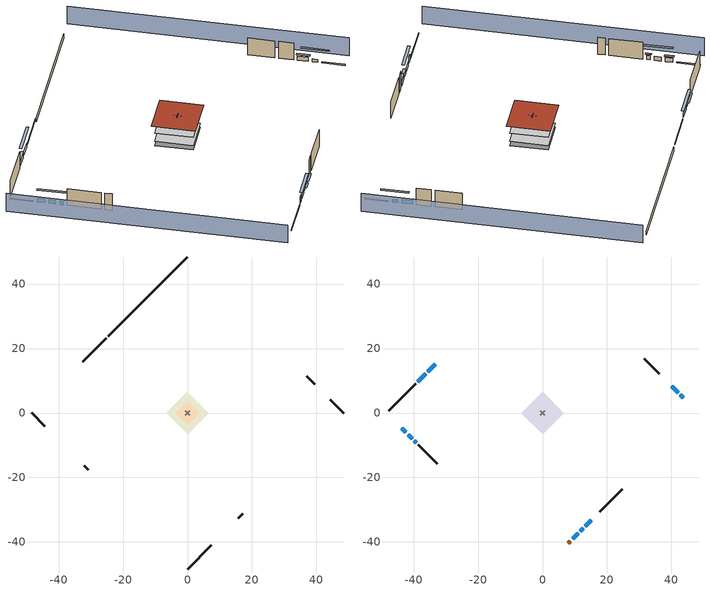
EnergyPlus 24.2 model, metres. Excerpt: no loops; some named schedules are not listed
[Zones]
crawlspace - vented
 floor foundation (Slab2 construction): -6.63,0 0,6.63 6.63,0 0,-6.63 z-0.91
 wall outside (RimJoist1 construction): -25.18,23.2 -32.53,15.85 z0.3:0.61
 wall outside (RimJoist2 construction): 48.38,0 44.29,4.09 z0.3:0.61
 wall outside (RimJoist3 construction): 0,-48.38 7.35,-41.03 z0.3:0.61
 wall outside (RimJoist4 construction): -48.38,0 -44.29,-4.09 z0.3:0.61
 wall foundation (FoundationWall1 construction): 0,48.38 -24.53,23.85 z-0.91:0.3
garage
 floor foundation (Slab1 construction): -3.66,0 0,3.66 3.66,0 0,-3.66 z0
 wall outside (Wall1 construction): 39.49,8.89 36.91,11.47 z0.3:5.18
 wall outside (Wall2 construction): 15.79,-32.59 17.08,-31.3 z0.3:5.18
 wall outside (Wall9 construction): -32.02,-16.36 -30.72,-17.66 z0.3:5.18
 wall to conditioned space (Wall5 construction Reversed): 0.65,0.65 -0.65,-0.65 z0.3:5.18
 wall to conditioned space (Wall6 construction Reversed): -0.65,0.65 0.65,-0.65 z0.3:5.18
conditioned space
 floor to crawlspace - vented (Floor1 construction): -6.63,0 0,6.63 6.63,0 0,-6.63 z0.3
 floor to garage (Floor2 construction): -3.66,0 0,3.66 3.66,0 0,-3.66 z0.3
 floor adiabatic (AdiabaticFloorConstruction): -6.63,0 0,6.63 6.63,0 0,-6.63 z2.74
 wall outside (AdiabaticWallConstruction 1): 8.01,-40.37 8.65,-39.73 z0.3:2.34
 wall outside (AdiabaticWallConstruction): -33.19,15.19 -35.6,12.78 / -36.26,12.12 -38.67,9.71 / 13.29,-35.09 15.13,-33.25 z0.3:1.46; -43.63,-4.75 -42.36,-6.02 / 42.04,6.34 40.15,8.23 / -41.7,-6.68 -40.43,-7.95 z0.3:1.52; 43.63,4.75 42.7,5.68 / 11.7,-36.68 12.63,-35.75 z0.3:1.16; 9.31,-39.07 11.05,-37.33 z0.3:1.4; -39.77,-8.61 -39.14,-9.25 z0.3:1.49
 wall outside (Wall3 construction): -39.32,9.06 -47.72,0.66 z0.3:5.18
 wall outside (Wall4 construction): 36.25,12.13 31.58,16.8 z0.3:5.18
 wall outside (Wall7 construction): 17.74,-30.64 24.73,-23.65 z0.3:5.18
 wall outside (Wall8 construction): -38.48,-9.9 -32.67,-15.71 z0.3:5.18
 window (WindowConstruction): -33.19,15.19 -35.6,12.78 z0.3:1.46
 window (WindowConstruction 9): -43.63,-4.75 -42.36,-6.02 z0.3:1.52
 window (WindowConstruction 1): -36.26,12.12 -38.67,9.71 z0.3:1.46
 window (WindowConstruction 2): 43.63,4.75 42.7,5.68 z0.3:1.16
 window (WindowConstruction 3): 42.04,6.34 40.15,8.23 z0.3:1.52
 window (WindowConstruction 4): 9.31,-39.07 11.05,-37.33 z0.3:1.4
 window (WindowConstruction 5): 11.7,-36.68 12.63,-35.75 z0.3:1.16
 window (WindowConstruction 6): 13.29,-35.09 15.13,-33.25 z0.3:1.46
 window (WindowConstruction 7): -41.7,-6.68 -40.43,-7.95 z0.3:1.52
 window (WindowConstruction 8): -39.77,-8.61 -39.14,-9.24 z0.3:1.49
 door (Door): 8.01,-40.37 8.65,-39.73 z0.3:2.34
 ceiling adiabatic (AdiabaticFloorConstruction): 0,-6.63 6.63,0 0,6.63 -6.63,0 z2.74
 roof outside (Roof1 construction): 0,7.57 -7.57,0 0,-7.57 7.57,0 z5.18
shading: -51.61,-3.23 -3.23,-51.61 / 51.61,3.23 3.23,51.61 z0:5.18; -37.54,10.84 -31.25,17.13 -31.68,17.56 -37.97,11.27 z4.21; -42.14,-6.24 -43.84,-4.54 -44.28,-4.97 -42.57,-6.67 z1.83; -38.88,9.5 -36.04,12.34 -36.47,12.77 -39.31,9.93 z1.77; 40.76,7.62 45.57,2.81 46,3.24 41.19,8.05 z3.9; 39.93,8.45 42.26,6.12 42.69,6.56 40.36,8.88 z1.83; 12.99,-35.4 7.37,-41.01 7.8,-41.44 13.42,-35.83 z4.15; 12.85,-35.53 11.49,-36.89 11.92,-37.32 13.28,-35.96 z1.46; 15.35,-33.03 13.08,-35.31 13.51,-35.74 15.78,-33.46 z1.77; -38.49,-9.89 -43.64,-4.74 -44.07,-5.17 -38.92,-10.32 z4.27; -38.92,-9.46 -39.99,-8.39 -40.42,-8.82 -39.35,-9.89 z1.8
[Building]
Building 1: Terrain=Suburbs
[Site:Location]
Portland Intl Arpt_OR: Latitude {deg}=45.59; Longitude {deg}=-122.6; Time Zone {hr}=-8; Elevation {m}=33; Keep Site Location Information=Yes
[Site:GroundTemperature:Shallow]
10.2558, 8.96328, 8.85977, 9.47314, 11.9355, 14.3863, 16.5111, 17.8571, 17.9714, 16.8767, 14.8061, 12.4304
[Site:WaterMainsTemperature]
Calculation Method=Schedule; Temperature Schedule=mains temperature schedule
[Material] Roughness=Rough; Thermal Absorptance=0.9
Name | Thickness {m} | Conductivity {W/m-K} | Density {kg/m3} | Specific Heat {J/kg-K} | Solar Absorptance | Visible Absorptance
asphalt or fiberglass shingles | 0.00635 | 0.162714 | 1121.4 | 1465.45 | 0.85 | 0.85
concrete 4.0 in. | 0.1016 | 1.803125 | 2242.8 | 837.4 | 0.7 | 0.7
concrete 8.0 in. | 0.2032 | 1.803125 | 2242.8 | 837.4 | 0.7 | 0.7
door material | 0.04445 | 0.0612267 | 512.64 | 1214.23 | 0.7 | 0.7
floor covering | 0.0127 | 0.0433444 | 54.468 | 1339.84 | 0.6 | 0.6
floor rigid ins; wall rigid ins | 0.512978 | 0.029427 | 32.04 | 1214.23 | 0.7 | 0.7
floor stud and cavity | 0.1397 | 0.923637 | 92.3553 | 1139.71 | 0.7 | 0.7
floor stud and cavity 1 | 0.1397 | 1.75129 | 37.0049 | 1207.88 | 0.7 | 0.7
furniture material conditioned space 1; furniture material garage 1 | 0.1524 | 0.115458 | 640.8 | 1214.23 | 0.6 | 0.6
gypsum board | 0.0127 | 0.160291 | 801 | 837.4 | 0.6 | 0.6
osb sheathing 0.5 in.; osb sheathing 0.5 in. 1; osb sheathing 0.5 in. 2 | 0.0127 | 0.115458 | 512.64 | 1214.23 | 0.7 | 0.7
osb sheathing 0.75 in. | 0.01905 | 0.115458 | 512.64 | 1214.23 | 0.7 | 0.7
rim joist stud and cavity | 0.0508 | 0.178688 | 50.32683 | 1063.81 | 0.6 | 0.6
roof rigid ins | 0.103632 | 0.029427 | 32.04 | 1214.23 | 0.7 | 0.7
roof stud and cavity | 0.2032 | 0.161866 | 78.34581 | 1123.46 | 0.7 | 0.7
soil 0.5 in. | 0.0127 | 1.3848 | 1842.3 | 418.7 | 0.7 | 0.7
wall stud and cavity | 0.1397 | 0.727959 | 139.0536 | 1170.24 | 0.6 | 0.6
wall stud and cavity 1 | 0.1397 | 0.550994 | 139.0536 | 1170.24 | 0.7 | 0.7
wall stud and cavity 2 | 0.1397 | 0.335416 | 139.0536 | 1170.24 | 0.7 | 0.7
wall stud and cavity 3 | 0.0889 | 0.380278 | 52.3479 | 1209.89 | 0.7 | 0.7
wall stud and cavity 4 | 0.0889 | 0.391764 | 83.0341 | 1211.67 | 0.7 | 0.7
wood siding | 0.0254 | 0.102417 | 544.68 | 1172.36 | 0.85 | 0.85
wood siding 1; wood siding 2 | 0.0254 | 0.102417 | 544.68 | 1172.36 | 0.7 | 0.7
[WindowMaterial:SimpleGlazingSystem]
WindowMaterial: U-Factor {W/m2-K}=4.76952; Solar Heat Gain Coefficient=0.63
[Construction]
AdiabaticFloorConstruction: floor stud and cavity 1, floor rigid ins, osb sheathing 0.75 in., floor covering
AdiabaticWallConstruction: wood siding 1, wall rigid ins, wall stud and cavity 3, gypsum board
AdiabaticWallConstruction 1: wood siding 2, wall rigid ins, wall stud and cavity 3, gypsum board
Door: door material
Floor1 construction; Floor2 construction: floor stud and cavity, osb sheathing 0.75 in., floor covering
FoundationWall1 construction: concrete 8.0 in.
furniture construction conditioned space 1: furniture material conditioned space 1
furniture construction garage 1: furniture material garage 1
PartitionWallConstruction: gypsum board, wall stud and cavity 4, gypsum board
RimJoist1 construction; RimJoist2 construction; RimJoist3 construction; RimJoist4 construction: wood siding, rim joist stud and cavity
Roof1 construction: asphalt or fiberglass shingles, roof rigid ins, osb sheathing 0.75 in., roof stud and cavity, gypsum board
Slab1 construction: concrete 4.0 in.
Slab2 construction: soil 0.5 in.
Wall1 construction; Wall2 construction: wood siding, osb sheathing 0.5 in., wall stud and cavity
Wall3 construction; Wall4 construction: wood siding, osb sheathing 0.5 in., wall stud and cavity 1, gypsum board
Wall5 construction Reversed: gypsum board, wall stud and cavity 2, osb sheathing 0.5 in. 1
Wall6 construction Reversed: gypsum board, wall stud and cavity 2, osb sheathing 0.5 in. 2
Wall7 construction; Wall8 construction: wood siding, osb sheathing 0.5 in. 1, wall stud and cavity 1, gypsum board
Wall9 construction: wood siding, osb sheathing 0.5 in. 1, wall stud and cavity
WindowConstruction; WindowConstruction 1; WindowConstruction 2; WindowConstruction 3; WindowConstruction 4; WindowConstruction 5; WindowConstruction 6; WindowConstruction 7; WindowConstruction 8; WindowConstruction 9: WindowMaterial
[Zone] Multiplier=1; Part of Total Floor Area=Yes
Name | Volume {m3}
conditioned space | 493.619
crawlspace - vented | 107.094
garage | 65.242
[Space]
Name | Zone | Volume {m3}
conditioned space 1 | conditioned space | 493.619
crawlspace - vented 1 | crawlspace - vented | 107.094
garage 1 | garage | 65.242
[SurfaceProperty:IncidentSolarMultiplier] Incident Solar Multiplier=1; Incident Solar Multiplier Schedule=trans schedule winter=0.85 summer=0.7
Window1; Window10; Window2; Window3; Window4; Window5; Window6; Window7; Window8; Window9
[InternalMass]
Name | Construction | Zone or ZoneList | Space or SpaceList | Surface Area {m2}
furniture mass conditioned space 1 | furniture construction conditioned space 1 | conditioned space | conditioned space 1 | 80.97429
partition wall mass | PartitionWallConstruction | conditioned space | conditioned space 1 | 202.436
furniture mass garage 1 | furniture construction garage 1 | garage | garage 1 | 2.67561
[Lights] Design Level Calculation Method=LightingLevel; Return Air Fraction=0; Fraction Radiant=0.6; Fraction Visible=0.2; Fraction Replaceable=1
Name | Zone or ZoneList or Space or SpaceList | Schedule | Lighting Level {W}
interior lighting | conditioned space 1 | lighting_interior | 308.891
garage lighting | garage 1 | lighting_garage | 8.93341
[People]
occupants: Zone or ZoneList or Space or SpaceList=conditioned space 1; Number of People Schedule=occupants; Number of People Calculation Method=People; Number of People=4; Fraction Radiant=0.314171; Sensible Heat Fraction=0.56303; Activity Level Schedule=occupants activity schedule; Carbon Dioxide Generation Rate {m3/s-W}=0; Enable ASHRAE 55 Comfort Warnings=No; Mean Radiant Temperature Calculation Type=EnclosureAveraged
[ElectricEquipment] Design Level Calculation Method=EquipmentLevel
Name | Zone or ZoneList or Space or SpaceList | Schedule | Design Level {W} | Fraction Latent | Fraction Radiant | Fraction Lost
ceiling fan | conditioned space 1 | ceiling_fan | 17.9335 | 0 | 0.558 | 0
clothes dryer | conditioned space 1 | clothes_dryer | 7777.48 | 0.015 | 0.081 | 0.85
clothes washer | conditioned space 1 | clothes_washer | 251.496 | 0.03 | 0.162 | 0.7
cooking range | conditioned space 1 | cooking_range | 1046.6 | 0.08 | 0.432 | 0.2
fridge | conditioned space 1 | fridge schedule | 45.9075 | 0 | 0.6 | 0
mech vent bath fan 0 | conditioned space 1 | mech vent bath fan 0 schedule | 30 | 0 | 0 | 1
mech vent house fan | conditioned space 1 | mech vent house fan schedule | 0 | 0 | 0 | 1
mech vent house fan cfis | conditioned space 1 | mech vent house fan cfis schedule | 0 | 0 | 0 | 0
mech vent range fan 0 | conditioned space 1 | mech vent range fan 0 schedule | 30 | 0 | 0 | 1
misc plug loads | conditioned space 1 | plug_loads_other | 871.252 | 0.021 | 0.558 | 0.049
misc tv | conditioned space 1 | plug_loads_tv | 1216.53 | 0 | 0.6 | 0
whole house fan | conditioned space 1 | Always On Discrete | 0 | 0 | 0 | 1
freezer | garage 1 | freezer schedule | 194.914 | 0 | 0.6 | 0
fridge 1 | garage 1 | fridge schedule 1 | 90.9498 | 0 | 0.6 | 0
[OtherEquipment] Zone or ZoneList or Space or SpaceList=conditioned space 1; Design Level Calculation Method=EquipmentLevel
Name | Fuel Type | Schedule | Design Level {W} | Fraction Latent | Fraction Radiant | Fraction Lost
clothes dryer 1 | Electricity | clothes_dryer | 0 | 0.015 | 0.081 | 0.85
cooking range 1 | Electricity | cooking_range | 0 | 0.08 | 0.432 | 0.2
general water use latent | None | general water use schedule | 81.0615 | 1 | 0 | 0
general water use sensible | None | general water use schedule | -79.8895 | 0 | 0.6 | 0
mech vent house fan latent load; water heater lat | None | Always On Discrete | 0 | 1 | 0 | 0
mech vent house fan sensible load; water heater sens | None | Always On Discrete | 0 | 0 | 0 | 0
water heater energy adjustment1 | Electricity | Always On Discrete | 0.01 | 0 | 0 | 1
[ZoneInfiltration:DesignFlowRate] Schedule=Always On Discrete
Name | Zone or ZoneList or Space or SpaceList | Design Flow Rate Calculation Method | Design Flow Rate {m3/s} | Air Changes per Hour {1/hr} | Constant Term Coefficient | Temperature Term Coefficient | Velocity Term Coefficient | Velocity Squared Term Coefficient
infil flow; natural vent flow; whole house fan flow | conditioned space 1 | Flow/Zone | 0
infil crawlspace - vented 1 | crawlspace - vented 1 | AirChanges/Hour |  | 2.6013 | 1 | 0 | 0 | 0
[SurfaceProperty:ExposedFoundationPerimeter] Exposed Perimeter Calculation Method=TotalExposedPerimeter
Name | Total Exposed Perimeter {m}
Slab2 | 34.68624
Slab1 | 14.6304
[ZoneInfiltration:EffectiveLeakageArea]
infil garage 1: Zone or Space=garage 1; Schedule=Always On Discrete; Effective Air Leakage Area {cm2}=339.796; Stack Coefficient=0.000129147; Wind Coefficient=4.64657e-05
[Foundation:Kiva] Wall Depth Below Slab {m}=0.2032
Name | Initial Indoor Air Temperature {C} | Wall Height Above Grade {m}
Foundation Kiva 1 | 13.4258 | 0.1016
Foundation Kiva 2 | 8.69436 | 0.3048
[Foundation:Kiva:Settings]
Soil Conductivity {W/m-K}=1.3848; Soil Density {kg/m3}=1842.3; Soil Specific Heat {J/kg-K}=418.7; Ground Solar Absorptivity=0.9; Ground Thermal Absorptivity=0.9; Ground Surface Roughness {m}=0.03; Far-Field Width {m}=40; Deep-Ground Boundary Condition=ZeroFlux; Deep-Ground Depth {m}=40; Minimum Cell Dimension {m}=0.2; Maximum Cell Growth Coefficient=3; Simulation Timestep=Timestep
[Exterior:Lights]
exterior lighting: Schedule=exterior lighting schedule; Design Level {W}=8.01452
[EnergyManagementSystem:GlobalVariable]
infil_program_Qfan
infil_program_Qinf
natural_vent_program_Qnv
natural_vent_program_Qwhf
[EnergyManagementSystem:Sensor]
Name | Output:Variable or Output:Meter Index Key | Output:Variable or Output:Meter
airflow_gain | infil flow | Infiltration Sensible Heat Gain Energy
airflow_gain_1 | natural vent flow | Infiltration Sensible Heat Gain Energy
airflow_gain_2 | whole house fan flow | Infiltration Sensible Heat Gain Energy
airflow_loss | infil flow | Infiltration Sensible Heat Loss Energy
airflow_loss_1 | natural vent flow | Infiltration Sensible Heat Loss Energy
airflow_loss_2 | whole house fan flow | Infiltration Sensible Heat Loss Energy
clg_load_cond |  | Cooling:EnergyTransfer:Zone:CONDITIONED SPACE
clg_sp_s; clg_sp_s_1 | cooling setpoint | Schedule Value
clothes_dryer_exhaust_0_sch_s | clothes_dryer | Schedule Value
cool_season | cooling season schedule | Schedule Value
fridge_tin_s_1 | garage | Zone Mean Air Temperature
htg_load_cond |  | Heating:EnergyTransfer:Zone:CONDITIONED SPACE
htg_sp_s; htg_sp_s_1 | heating setpoint | Schedule Value
ig_ee_conv | ceiling fan | Electric Equipment Convective Heating Energy
ig_ee_conv_1 | clothes dryer | Electric Equipment Convective Heating Energy
ig_ee_conv_3 | cooking range | Electric Equipment Convective Heating Energy
ig_ee_conv_4 | fridge | Electric Equipment Convective Heating Energy
ig_ee_conv_5 | misc plug loads | Electric Equipment Convective Heating Energy
ig_ee_conv_6 | misc tv | Electric Equipment Convective Heating Energy
ig_ee_conv_7 | whole house fan | Electric Equipment Convective Heating Energy
ig_ee_rad | ceiling fan | Electric Equipment Radiant Heating Energy
ig_ee_rad_1 | clothes dryer | Electric Equipment Radiant Heating Energy
ig_ee_rad_3 | cooking range | Electric Equipment Radiant Heating Energy
ig_ee_rad_4 | fridge | Electric Equipment Radiant Heating Energy
ig_ee_rad_5 | misc plug loads | Electric Equipment Radiant Heating Energy
ig_ee_rad_6 | misc tv | Electric Equipment Radiant Heating Energy
ig_ee_rad_7 | whole house fan | Electric Equipment Radiant Heating Energy
ig_lgt_conv | interior lighting | Lights Convective Heating Energy
ig_lgt_rad | interior lighting | Lights Radiant Heating Energy
ig_lgt_vis | interior lighting | Lights Visible Radiation Heating Energy
ig_oe_conv | clothes dryer 1 | Other Equipment Convective Heating Energy
ig_oe_conv_1 | cooking range 1 | Other Equipment Convective Heating Energy
ig_oe_conv_2 | general water use latent | Other Equipment Convective Heating Energy
ig_oe_conv_3 | general water use sensible | Other Equipment Convective Heating Energy
ig_oe_conv_4 | water heater energy adjustment1 | Other Equipment Convective Heating Energy
ig_oe_conv_5 | water heater lat | Other Equipment Convective Heating Energy
ig_oe_conv_6 | water heater sens | Other Equipment Convective Heating Energy
ig_oe_rad | clothes dryer 1 | Other Equipment Radiant Heating Energy
ig_oe_rad_1 | cooking range 1 | Other Equipment Radiant Heating Energy
ig_oe_rad_2 | general water use latent | Other Equipment Radiant Heating Energy
ig_oe_rad_3 | general water use sensible | Other Equipment Radiant Heating Energy
ig_oe_rad_4 | water heater energy adjustment1 | Other Equipment Radiant Heating Energy
ig_oe_rad_5 | water heater lat | Other Equipment Radiant Heating Energy
ig_oe_rad_6 | water heater sens | Other Equipment Radiant Heating Energy
ig_ppl_conv | occupants | People Convective Heating Energy
ig_ppl_rad | occupants | People Radiant Heating Energy
im_conv | furniture mass conditioned space 1 | Surface Inside Face Convection Heat Gain Energy
im_conv_1 | partition wall mass | Surface Inside Face Convection Heat Gain Energy
im_ig | furniture mass conditioned space 1 | Surface Inside Face Internal Gains Radiation Heat Gain Energy
im_ig_1 | partition wall mass | Surface Inside Face Internal Gains Radiation Heat Gain Energy
im_lgt | furniture mass conditioned space 1 | Surface Inside Face Lights Radiation Heat Gain Energy
im_lgt_1 | partition wall mass | Surface Inside Face Lights Radiation Heat Gain Energy
im_sol | furniture mass conditioned space 1 | Surface Inside Face Solar Radiation Heat Gain Energy
im_sol_1 | partition wall mass | Surface Inside Face Solar Radiation Heat Gain Energy
im_surf | furniture mass conditioned space 1 | Surface Inside Face Net Surface Thermal Radiation Heat Gain Energy
im_surf_1 | partition wall mass | Surface Inside Face Net Surface Thermal Radiation Heat Gain Energy
mech_vent_bath_fan_0_sch_s | mech vent bath fan 0 schedule | Schedule Value
mech_vent_range_fan_0_sch_s | mech vent range fan 0 schedule | Schedule Value
mv_conv | mech vent bath fan 0 | Electric Equipment Convective Heating Energy
mv_conv_1 | mech vent house fan | Electric Equipment Convective Heating Energy
mv_conv_2 | mech vent house fan cfis | Electric Equipment Convective Heating Energy
mv_conv_3 | mech vent range fan 0 | Electric Equipment Convective Heating Energy
mv_conv_4 | mech vent house fan latent load | Other Equipment Convective Heating Energy
mv_conv_5 | mech vent house fan sensible load | Other Equipment Convective Heating Energy
mv_rad | mech vent bath fan 0 | Electric Equipment Radiant Heating Energy
mv_rad_1 | mech vent house fan | Electric Equipment Radiant Heating Energy
mv_rad_2 | mech vent house fan cfis | Electric Equipment Radiant Heating Energy
mv_rad_3 | mech vent range fan 0 | Electric Equipment Radiant Heating Energy
mv_rad_4 | mech vent house fan latent load | Other Equipment Radiant Heating Energy
mv_rad_5 | mech vent house fan sensible load | Other Equipment Radiant Heating Energy
natural_vent_s | natural vent schedule | Schedule Value
out_pb_s |  | Site Outdoor Air Barometric Pressure
out_wt_s |  | Site Outdoor Air Humidity Ratio
site_vw_s |  | Site Wind Speed
ss_back_out | Window1 | Surface Window Shortwave from Zone Back Out Window Heat Transfer Rate
ss_back_out_1 | Window10 | Surface Window Shortwave from Zone Back Out Window Heat Transfer Rate
ss_back_out_2 | Window2 | Surface Window Shortwave from Zone Back Out Window Heat Transfer Rate
ss_back_out_3 | Window3 | Surface Window Shortwave from Zone Back Out Window Heat Transfer Rate
ss_back_out_4 | Window4 | Surface Window Shortwave from Zone Back Out Window Heat Transfer Rate
ss_back_out_5 | Window5 | Surface Window Shortwave from Zone Back Out Window Heat Transfer Rate
ss_back_out_6 | Window6 | Surface Window Shortwave from Zone Back Out Window Heat Transfer Rate
ss_back_out_7 | Window7 | Surface Window Shortwave from Zone Back Out Window Heat Transfer Rate
ss_back_out_8 | Window8 | Surface Window Shortwave from Zone Back Out Window Heat Transfer Rate
ss_back_out_9 | Window9 | Surface Window Shortwave from Zone Back Out Window Heat Transfer Rate
ss_conv | Door1 | Surface Inside Face Convection Heat Gain Energy
ss_conv_1 | Window1 | Surface Inside Face Convection Heat Gain Energy
ss_conv_10 | Window9 | Surface Inside Face Convection Heat Gain Energy
ss_conv_2 | Window10 | Surface Inside Face Convection Heat Gain Energy
ss_conv_3 | Window2 | Surface Inside Face Convection Heat Gain Energy
ss_conv_4 | Window3 | Surface Inside Face Convection Heat Gain Energy
ss_conv_5 | Window4 | Surface Inside Face Convection Heat Gain Energy
ss_conv_6 | Window5 | Surface Inside Face Convection Heat Gain Energy
ss_conv_7 | Window6 | Surface Inside Face Convection Heat Gain Energy
ss_conv_8 | Window7 | Surface Inside Face Convection Heat Gain Energy
ss_conv_9 | Window8 | Surface Inside Face Convection Heat Gain Energy
ss_ig | Door1 | Surface Inside Face Internal Gains Radiation Heat Gain Energy
ss_ig_1 | Window1 | Surface Inside Face Internal Gains Radiation Heat Gain Energy
ss_ig_10 | Window9 | Surface Inside Face Internal Gains Radiation Heat Gain Energy
ss_ig_2 | Window10 | Surface Inside Face Internal Gains Radiation Heat Gain Energy
ss_ig_3 | Window2 | Surface Inside Face Internal Gains Radiation Heat Gain Energy
ss_ig_4 | Window3 | Surface Inside Face Internal Gains Radiation Heat Gain Energy
ss_ig_5 | Window4 | Surface Inside Face Internal Gains Radiation Heat Gain Energy
ss_ig_6 | Window5 | Surface Inside Face Internal Gains Radiation Heat Gain Energy
ss_ig_7 | Window6 | Surface Inside Face Internal Gains Radiation Heat Gain Energy
ss_ig_8 | Window7 | Surface Inside Face Internal Gains Radiation Heat Gain Energy
ss_ig_9 | Window8 | Surface Inside Face Internal Gains Radiation Heat Gain Energy
ss_lgt | Door1 | Surface Inside Face Lights Radiation Heat Gain Energy
ss_sol | Door1 | Surface Inside Face Solar Radiation Heat Gain Energy
ss_surf | Door1 | Surface Inside Face Net Surface Thermal Radiation Heat Gain Energy
ss_surf_1 | Window1 | Surface Inside Face Net Surface Thermal Radiation Heat Gain Energy
ss_surf_10 | Window9 | Surface Inside Face Net Surface Thermal Radiation Heat Gain Energy
ss_surf_2 | Window10 | Surface Inside Face Net Surface Thermal Radiation Heat Gain Energy
ss_surf_3 | Window2 | Surface Inside Face Net Surface Thermal Radiation Heat Gain Energy
ss_surf_4 | Window3 | Surface Inside Face Net Surface Thermal Radiation Heat Gain Energy
ss_surf_5 | Window4 | Surface Inside Face Net Surface Thermal Radiation Heat Gain Energy
ss_surf_6 | Window5 | Surface Inside Face Net Surface Thermal Radiation Heat Gain Energy
ss_surf_7 | Window6 | Surface Inside Face Net Surface Thermal Radiation Heat Gain Energy
ss_surf_8 | Window7 | Surface Inside Face Net Surface Thermal Radiation Heat Gain Energy
ss_surf_9 | Window8 | Surface Inside Face Net Surface Thermal Radiation Heat Gain Energy
ss_trans_in | Window1 | Surface Window Transmitted Solar Radiation Rate
ss_trans_in_1 | Window10 | Surface Window Transmitted Solar Radiation Rate
ss_trans_in_2 | Window2 | Surface Window Transmitted Solar Radiation Rate
ss_trans_in_3 | Window3 | Surface Window Transmitted Solar Radiation Rate
ss_trans_in_4 | Window4 | Surface Window Transmitted Solar Radiation Rate
ss_trans_in_5 | Window5 | Surface Window Transmitted Solar Radiation Rate
ss_trans_in_6 | Window6 | Surface Window Transmitted Solar Radiation Rate
ss_trans_in_7 | Window7 | Surface Window Transmitted Solar Radiation Rate
ss_trans_in_8 | Window8 | Surface Window Transmitted Solar Radiation Rate
ss_trans_in_9 | Window9 | Surface Window Transmitted Solar Radiation Rate
ss_trans_out | Window1 | Surface Inside Face Initial Transmitted Diffuse Transmitted Out Window Solar Radiation Rate
ss_trans_out_1 | Window10 | Surface Inside Face Initial Transmitted Diffuse Transmitted Out Window Solar Radiation Rate
ss_trans_out_2 | Window2 | Surface Inside Face Initial Transmitted Diffuse Transmitted Out Window Solar Radiation Rate
ss_trans_out_3 | Window3 | Surface Inside Face Initial Transmitted Diffuse Transmitted Out Window Solar Radiation Rate
ss_trans_out_4 | Window4 | Surface Inside Face Initial Transmitted Diffuse Transmitted Out Window Solar Radiation Rate
ss_trans_out_5 | Window5 | Surface Inside Face Initial Transmitted Diffuse Transmitted Out Window Solar Radiation Rate
ss_trans_out_6 | Window6 | Surface Inside Face Initial Transmitted Diffuse Transmitted Out Window Solar Radiation Rate
ss_trans_out_7 | Window7 | Surface Inside Face Initial Transmitted Diffuse Transmitted Out Window Solar Radiation Rate
ss_trans_out_8 | Window8 | Surface Inside Face Initial Transmitted Diffuse Transmitted Out Window Solar Radiation Rate
ss_trans_out_9 | Window9 | Surface Inside Face Initial Transmitted Diffuse Transmitted Out Window Solar Radiation Rate
s_conv | Floor1 | Surface Inside Face Convection Heat Gain Energy
s_conv_1 | Floor2 | Surface Inside Face Convection Heat Gain Energy
s_conv_10 | Wall8 | Surface Inside Face Convection Heat Gain Energy
s_conv_2 | inferred conditioned ceiling | Surface Inside Face Convection Heat Gain Energy
s_conv_3 | inferred conditioned floor | Surface Inside Face Convection Heat Gain Energy
s_conv_4 | Roof1 | Surface Inside Face Convection Heat Gain Energy
s_conv_5 | Wall3 | Surface Inside Face Convection Heat Gain Energy
s_conv_6 | Wall4 | Surface Inside Face Convection Heat Gain Energy
s_conv_7 | Wall5 | Surface Inside Face Convection Heat Gain Energy
s_conv_8 | Wall6 | Surface Inside Face Convection Heat Gain Energy
s_conv_9 | Wall7 | Surface Inside Face Convection Heat Gain Energy
s_ig | Floor1 | Surface Inside Face Internal Gains Radiation Heat Gain Energy
s_ig_1 | Floor2 | Surface Inside Face Internal Gains Radiation Heat Gain Energy
s_ig_10 | Wall8 | Surface Inside Face Internal Gains Radiation Heat Gain Energy
s_ig_2 | inferred conditioned ceiling | Surface Inside Face Internal Gains Radiation Heat Gain Energy
